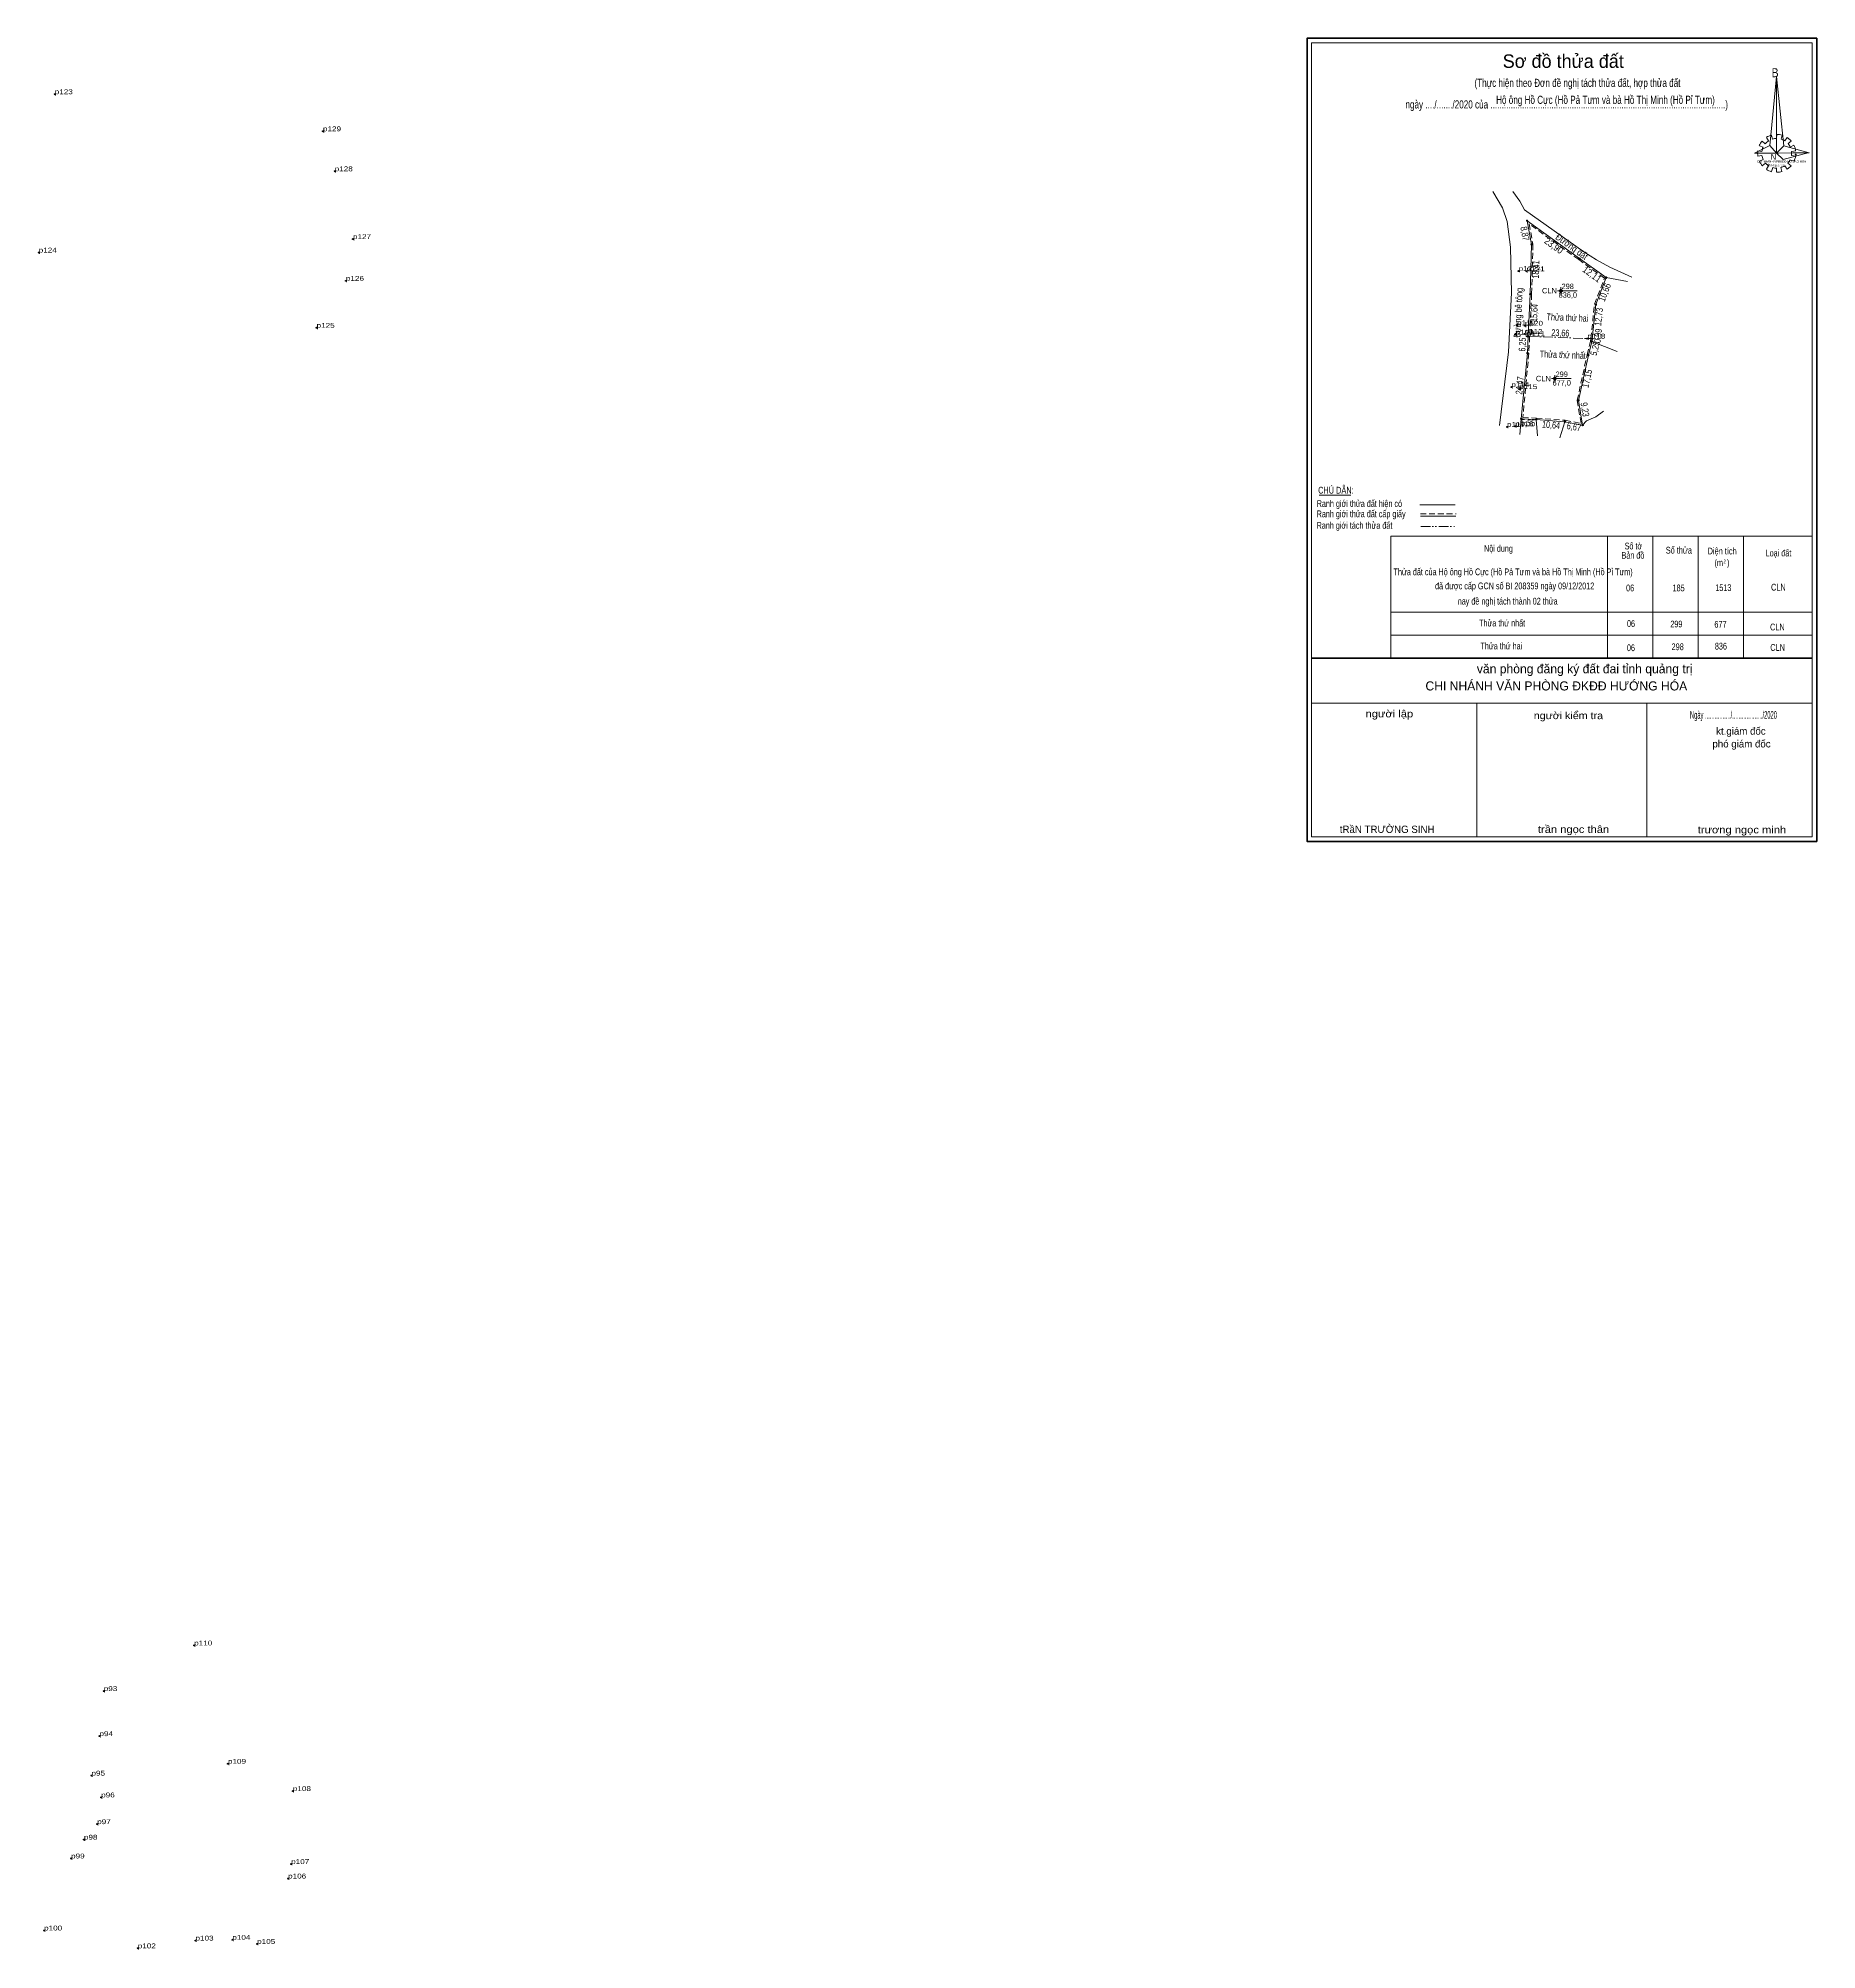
# Model space of a CAD drawing. Header units: metres. Extents: x 536947 to 549299, y 1836965 to 1838391.
# Drawn here: x 546883 to 547542, y 1837684 to 1838391 of the extents above; entities that cross this region are included whole.
import ezdxf
from ezdxf.enums import TextEntityAlignment as Align

# ---------------------------------------------------------------- set-up
doc = ezdxf.new("R2010")
doc.units = ezdxf.units.M
doc.header["$LTSCALE"] = 0.72
doc.header["$PDMODE"] = 32
doc.header["$PDSIZE"] = 0.36
for name, pattern in [('DASH_DOUBLE_DOT', [9.2, 5, -1.2, 0.3, -1.2, 0.3, -1.2]), ('DOT_DASHED', [7.7, 5, -1.2, 0.3, -1.2]), ('MEDIUM_DASHED', [4.5, 3, -1.5])]:
    doc.linetypes.add(name, pattern=pattern)
for name, color, linetype, lineweight in [('1', 7, 'Continuous', 13), ('10', 7, 'DOT_DASHED', 13), ('11', 7, 'Continuous', 13), ('13', 7, 'Continuous', 13), ('2', 7, 'Continuous', 13), ('22', 7, 'Continuous', 13)]:
    doc.layers.add(name, color=color, linetype=linetype, lineweight=lineweight)
for name, color, linetype in [('12', 7, 'Continuous'), ('4', 7, 'Continuous'), ('7', 7, 'Continuous')]:
    doc.layers.add(name, color=color, linetype=linetype)

msp = doc.modelspace()

# ---------------------------------------------------------------- hatches: boundary and pattern name
at = {"layer": '11'}
for points in [[(547447.0071, 1838297.8459, 1), (547446.7071, 1838297.8459, 1)], [(547444.7472, 1838265.3378, 1), (547444.4472, 1838265.3378, 1)]]:
    msp.add_hatch(color=256, dxfattribs=at).paths.add_polyline_path(points)
at = {"layer": '22'}
for points in [[(547434.603, 1838323.73, 1), (547434.037, 1838323.73, 1)], [(547436.243, 1838315.01, 1), (547435.677, 1838315.01, 1)], [(547453.993, 1838309.75, 1), (547453.427, 1838309.75, 1)], [(547463.833, 1838302.69, 1), (547463.267, 1838302.69, 1)], [(547435.783, 1838296.61, 1), (547435.217, 1838296.61, 1)], [(547460.033, 1838292.73, 1), (547459.467, 1838292.73, 1)], [(547435.043, 1838280.99, 1), (547434.477, 1838280.99, 1)], [(547458.573, 1838279.09, 1), (547458.007, 1838279.09, 1)], [(547458.683, 1838280.07, 1), (547458.117, 1838280.07, 1)], [(547434.743, 1838274.75, 1), (547434.177, 1838274.75, 1)], [(547457.303, 1838274, 1), (547456.737, 1838274, 1)], [(547453.643, 1838257.24, 1), (547453.077, 1838257.24, 1)], [(547432.453, 1838250.39, 1), (547431.887, 1838250.39, 1)], [(547438.003, 1838250.21, 1), (547437.437, 1838250.21, 1)], [(547448.613, 1838249.38, 1), (547448.047, 1838249.38, 1)], [(547455.163, 1838248.14, 1), (547454.597, 1838248.14, 1)]]:
    msp.add_hatch(color=256, dxfattribs=at).paths.add_polyline_path(points)

# ---------------------------------------------------------------- linework, layer by layer
at = {"layer": '1'}
for p, q in [((547463.55, 1838302.69), (547471.46, 1838301.3)), ((547458.29, 1838279.09), (547467.67, 1838275.32)), ((547431.63, 1838244.62), (547432.17, 1838250.39)), ((547437.72, 1838250.21), (547438.15, 1838244.11)), ((547446.48, 1838243.45), (547448.33, 1838249.38))]:
    msp.add_line(p, q, dxfattribs=at)
for points in [[(547421.57, 1838334.53), (547425.19, 1838328.52), (547426.95, 1838323.41), (547428.23, 1838314.01), (547428.48, 1838297.01), (547427.49, 1838275.28), (547424.12, 1838247.97)], [(547429.07, 1838334.53), (547431.63, 1838330.93), (547433.36, 1838327.74), (547455.34, 1838312.26), (547459.97, 1838309.28), (547464.88, 1838306.54), (547473.02, 1838302.86)], [(547454.88, 1838248.14), (547456.31, 1838249.73), (547459.79, 1838251.14), (547462.53, 1838253.25)]]:
    msp.add_lwpolyline(points, dxfattribs=at)
at = {"layer": '1', "linetype": 'MEDIUM_DASHED'}
msp.add_lwpolyline([(547462.95, 1838302.51), (547453.42, 1838309.34), (547435.04, 1838322.59), (547436.46, 1838315.05), (547436, 1838296.59), (547435.26, 1838280.97), (547434.96, 1838274.71), (547432.72, 1838250.87), (547437.75, 1838250.71), (547448.4, 1838249.88), (547454.27, 1838248.76), (547452.85, 1838257.25), (547456.53, 1838274.11), (547457.8, 1838279.18), (547457.9, 1838280.12), (547459.26, 1838292.85)], close=True, dxfattribs=at)
at = {"layer": '10'}
msp.add_line((547434.76, 1838280.99), (547458.4, 1838280.07), dxfattribs=at)
at = {"layer": '10', "linetype": 'Continuous'}
msp.add_lwpolyline([(547463.55, 1838302.69), (547453.71, 1838309.75), (547434.32, 1838323.73), (547435.96, 1838315.01), (547435.5, 1838296.61), (547434.76, 1838280.99), (547434.46, 1838274.75), (547432.17, 1838250.39), (547437.72, 1838250.21), (547448.33, 1838249.38), (547454.88, 1838248.14), (547453.36, 1838257.24), (547457.02, 1838274), (547458.29, 1838279.09), (547458.4, 1838280.07), (547459.75, 1838292.73)], close=True, dxfattribs=at)
at = {"layer": '11'}
for p, q in [((547446.23, 1838297.85), (547445.61, 1838297.85)), ((547446.86, 1838299.1), (547446.86, 1838298.47)), ((547448.11, 1838297.85), (547447.48, 1838297.85)), ((547446.86, 1838297.22), (547446.86, 1838296.6)), ((547443.97, 1838265.34), (547443.35, 1838265.34)), ((547444.6, 1838266.59), (547444.6, 1838265.96)), ((547444.6, 1838264.71), (547444.6, 1838264.09)), ((547445.85, 1838265.34), (547445.22, 1838265.34))]:
    msp.add_line(p, q, dxfattribs=at)
for points in [[(547446.86, 1838298.47), (547446.23, 1838297.85), (547446.86, 1838297.22), (547447.48, 1838297.85)], [(547444.6, 1838265.96), (547443.97, 1838265.34), (547444.6, 1838264.71), (547445.22, 1838265.34)]]:
    msp.add_lwpolyline(points, close=True, dxfattribs=at)
for centre in [(547446.8571, 1838297.8459), (547444.5972, 1838265.3378)]:
    msp.add_circle(centre, 0.15, dxfattribs=at)
at = {"layer": '13'}
for p, q in [((547445.98, 1838297.85), (547452.85, 1838297.85)), ((547443.72, 1838265.34), (547450.59, 1838265.34))]:
    msp.add_line(p, q, dxfattribs=at)
at = {"layer": '2'}
for p, q in [((547523.71, 1838353.33), (547522.89, 1838354.57)), ((547524.76, 1838355.43), (547525.13, 1838353.95)), ((547526.68, 1838354.19), (547526.73, 1838355.72)), ((547528.69, 1838355.43), (547528.33, 1838353.91)), ((547529.7, 1838353.33), (547530.52, 1838354.57)), ((547519.69, 1838349.66), (547521.19, 1838349.42)), ((547521.19, 1838347.89), (547519.69, 1838347.65)), ((547521.65, 1838350.95), (547520.28, 1838351.52)), ((547521.29, 1838353.24), (547522.43, 1838352.24)), ((547525.95, 1838348.75), (547527.41, 1838348.75)), ((547532.03, 1838353.24), (547530.89, 1838352.28)), ((547531.71, 1838350.99), (547533.09, 1838351.66)), ((547533.73, 1838349.66), (547532.17, 1838349.42)), ((547532.17, 1838347.89), (547533.73, 1838347.65)), ((547520.28, 1838345.79), (547521.65, 1838346.46)), ((547522.57, 1838345.03), (547521.38, 1838344.07)), ((547522.89, 1838342.78), (547523.66, 1838344.12)), ((547525.22, 1838343.41), (547524.76, 1838341.93)), ((547526.68, 1838341.69), (547526.68, 1838343.17)), ((547528.19, 1838343.41), (547528.65, 1838341.97)), ((547530.52, 1838342.78), (547529.7, 1838344.07)), ((547530.8, 1838345.03), (547532.03, 1838344.12)), ((547533.13, 1838345.74), (547531.62, 1838346.32)), ((547357.4, 1838222.18), (547369.05, 1838222.18)), ((547394.6, 1838218.58), (547407.75, 1838218.58)), ((547394.81, 1838214.37), (547407.93, 1838214.37)), ((547383.93, 1838207.05), (547539.85, 1838207.05)), ((547383.93, 1838207.05), (547383.93, 1838162.04)), ((547464.13, 1838207.05), (547464.13, 1838161.84)), ((547480.9, 1838207.05), (547480.9, 1838161.84)), ((547497.67, 1838207.05), (547497.67, 1838161.84)), ((547514.44, 1838207.05), (547514.44, 1838161.84)), ((547383.93, 1838178.86), (547539.85, 1838178.86)), ((547383.93, 1838170.35), (547539.85, 1838170.35)), ((547352.83, 1838160.22), (547352.83, 1838094)), ((547354.52, 1838145.2), (547539.85, 1838145.2)), ((547415.72, 1838145.2), (547415.72, 1838095.69)), ((547478.62, 1838145.2), (547478.62, 1838095.69))]:
    msp.add_line(p, q, dxfattribs=at)
at = {"layer": '2', "linetype": 'MEDIUM_DASHED'}
msp.add_line((547394.81, 1838215.25), (547408.04, 1838215.25), dxfattribs=at)
at = {"layer": '2', "linetype": 'DASH_DOUBLE_DOT'}
msp.add_line((547395, 1838210.57), (547408.21, 1838210.57), dxfattribs=at)
at = {"layer": '2', "lineweight": 35}
msp.add_line((547354.52, 1838161.84), (547539.85, 1838161.84), dxfattribs=at)
at = {"layer": '2'}
for points in [[(547352.83, 1838094), (547352.83, 1838391.27), (547541.51, 1838391.27), (547541.51, 1838094)], [(547352.83, 1838094), (547352.83, 1838391.27), (547541.51, 1838391.27), (547541.51, 1838094)], [(547354.52, 1838389.61), (547539.85, 1838389.61), (547539.85, 1838095.69), (547354.52, 1838095.69)], [(547526.59, 1838377.1), (547526.68, 1838348.8), (547524.21, 1838351.62)], [(547526.59, 1838377.1), (547526.68, 1838348.8), (547529.29, 1838351.42)], [(547518.45, 1838348.8), (547524.21, 1838351.62), (547526.68, 1838348.8)], [(547538.76, 1838348.89), (547526.68, 1838348.8), (547529.29, 1838351.42)], [(547538.67, 1838348.94), (547529.06, 1838346.36), (547526.68, 1838348.8)]]:
    msp.add_lwpolyline(points, close=True, dxfattribs=at)
at = {"layer": '2', "lineweight": 35}
msp.add_lwpolyline([(547352.85, 1838391.29), (547541.53, 1838391.29), (547541.53, 1838094.01), (547352.85, 1838094.01)], close=True, dxfattribs=at)
at = {"layer": '2'}
for centre, major_axis, start_param, end_param in [((547526.7058, 1838348.7005), (7.0544, 0), 1.84955988, 2.13900916), ((547526.7058, 1838348.7005), (5.5287, 0), 1.56985589, 1.85611068), ((547526.7058, 1838348.7005), (7.0544, 0), 1.27924208, 1.56332225), ((547526.7058, 1838348.7005), (7.0544, 0), 0.71056237, 0.99687234), ((547526.7058, 1838348.7005), (7.0544, 0), 3.00667928, 3.29139349), ((547526.7058, 1838348.7005), (7.0544, 0), 2.43958176, 2.72400246), ((547526.7058, 1838348.7005), (5.5287, 0), 2.72368549, 3.01515824), ((547526.7058, 1838348.7005), (5.5287, 0), 3.28229955, 3.56105054), ((547526.7058, 1838348.7005), (5.5287, 0), 2.13373541, 2.44496261), ((547526.7058, 1838348.7005), (5.5287, 0), 1.00270906, 1.2755622), ((547526.7058, 1838348.7005), (5.5287, 0), 0.42678376, 0.70646463), ((547526.7058, 1838348.7005), (5.5287, 0), 6.13558388, 6.41618463), ((547526.7058, 1838348.7005), (7.0544, 0), 0.1390515, 0.43393316), ((547526.7058, 1838348.7005), (7.0544, 0), 5.85230288, 6.13839648), ((547526.7058, 1838348.7005), (7.0544, 0), 3.56988637, 3.85691866), ((547526.7058, 1838348.7005), (5.5287, 0), 3.86077574, 4.13258255), ((547526.6655, 1838348.6586), (7.0544, 0), 4.1470906, 4.43659307), ((547526.7058, 1838348.7005), (5.5287, 0), 4.43854677, 4.71314001), ((547526.7058, 1838348.7005), (7.0544, 0), 4.71301008, 4.99761054), ((547526.7058, 1838348.7005), (5.5287, 0), 4.99087134, 5.28933161), ((547526.7058, 1838348.7005), (7.0544, 0), 5.28561416, 5.56798705), ((547526.7058, 1838348.7005), (5.5287, 0), 5.56137327, 5.83951437)]:
    msp.add_ellipse(centre, major_axis=major_axis, ratio=0.995001, start_param=start_param, end_param=end_param, dxfattribs=at)
msp.add_point((547533.73, 1838348.23), dxfattribs=at)
at = {"layer": '22'}
for centre in [(547434.32, 1838323.73), (547435.96, 1838315.01), (547453.71, 1838309.75), (547463.55, 1838302.69), (547435.5, 1838296.61), (547459.75, 1838292.73), (547434.76, 1838280.99), (547458.29, 1838279.09), (547458.4, 1838280.07), (547434.46, 1838274.75), (547457.02, 1838274), (547453.36, 1838257.24), (547432.17, 1838250.39), (547437.72, 1838250.21), (547448.33, 1838249.38), (547454.88, 1838248.14)]:
    msp.add_circle(centre, 0.283, dxfattribs=at)
at = {"layer": '7'}
for p in [(546889.35, 1838370.57), (546988.62, 1838356.86), (546992.97, 1838342.05), (546883.42, 1838311.97), (546999.74, 1838316.95), (547431.18, 1838305.13), (547434.11, 1838305.03), (546997.11, 1838301.5), (546986.28, 1838284.12), (547430.6, 1838285.09), (547433.51, 1838284.9), (547430.06, 1838281.62), (547433.37, 1838281.86), (547434.24, 1838281.01), (547456.59, 1838280.14), (547428.49, 1838262.2), (547431.42, 1838261.43), (547426.89, 1838247.45), (547429.93, 1838247.68), (546940.96, 1837796.47), (546907.49, 1837779.6), (546905.9, 1837762.91), (546953.47, 1837752.67), (546902.94, 1837748.31), (546906.55, 1837740.24), (546977.49, 1837742.59), (546900.15, 1837724.61), (546905.07, 1837730.34), (546895.4, 1837717.64), (546975.73, 1837710.21), (546976.86, 1837715.58), (546885.41, 1837690.98), (546920.08, 1837684.39), (546941.45, 1837687.26), (546955.09, 1837687.53), (546964.27, 1837686.02)]:
    msp.add_point(p, dxfattribs=at)

# ---------------------------------------------------------------- texts
at = {"layer": '12', "width": 1.25}
for s, p in [('p123', (546889.35, 1838370.57)), ('p129', (546988.62, 1838356.86)), ('p128', (546992.97, 1838342.05)), ('p127', (546999.74, 1838316.95)), ('p124', (546883.42, 1838311.97)), ('p122', (547431.18, 1838305.14)), ('p121', (547434.11, 1838305.03)), ('p126', (546997.11, 1838301.5)), ('p125', (546986.28, 1838284.12)), ('p113', (547430.06, 1838281.62)), ('p119', (547430.6, 1838285.09)), ('p112', (547433.37, 1838281.86)), ('p120', (547433.51, 1838284.9)), ('p111', (547434.24, 1838281.01)), ('p118', (547456.6, 1838280.14)), ('p114', (547428.49, 1838262.2)), ('p115', (547431.42, 1838261.43)), ('p117', (547426.88, 1838247.45)), ('p116', (547429.93, 1838247.68)), ('p110', (546940.96, 1837796.47)), ('p93', (546907.49, 1837779.6)), ('p94', (546905.9, 1837762.91)), ('p109', (546953.47, 1837752.67)), ('p95', (546902.94, 1837748.31)), ('p96', (546906.55, 1837740.24)), ('p108', (546977.49, 1837742.59)), ('p97', (546905.07, 1837730.34)), ('p98', (546900.15, 1837724.61)), ('p99', (546895.4, 1837717.64)), ('p106', (546975.73, 1837710.21)), ('p107', (546976.86, 1837715.58)), ('p100', (546885.41, 1837690.98)), ('p104', (546955.09, 1837687.53)), ('p102', (546920.08, 1837684.39)), ('p103', (546941.45, 1837687.26)), ('p105', (546964.27, 1837686.02))]:
    msp.add_text(s, height=1.8, dxfattribs=at).set_placement(p)
at = {"layer": '13', "width": 0.85}
for s, p in [('298', (547449.345, 1838298.45)), ('299', (547447.13, 1838265.94))]:
    msp.add_text(s, height=2, dxfattribs=at).set_placement(p, align=Align.CENTER)
at = {"layer": '2'}
msp.add_text('Sơ đồ thửa đất', height=4.99, dxfattribs=at).set_placement((547447.695, 1838380.32), align=Align.CENTER)
for s, height, width, p in [('(Thực hiện theo Đơn đề nghị tách thửa đất, hợp thửa đất', 3, 0.75, (547452.96, 1838373.28)), ('ngày ..../......./2020 của ........................................................................................................)', 3, 0.75, (547448.985, 1838365.29)), ('Hộ ông Hồ Cực (Hồ Pả Tưm và bà Hồ Thị Minh (Hồ Pỉ Tưm)', 3, 0.75, (547463.315, 1838367.01)), ('Ngày ................/.................../2020', 2.83, 0.45, (547510.695, 1838139.44))]:
    msp.add_text(s, height=height, dxfattribs=dict(at, width=width)).set_placement(p, align=Align.CENTER)
for s, height, width, p in [('B', 3.322, 0.85, (547524.85, 1838376.88)), ('N', 2.076, 0.95, (547524.51, 1838346.34)), ('CHI NHÁNH VPĐKĐĐ-HƯỚNG HÓA', 0.7859, 0.95, (547519.45, 1838345.29)), ('TỈNH quảng trị', 0.7861, 1.05, (547522.96, 1838343.93)), ('Ranh giới thửa đất hiện có', 2.5, 0.7, (547356.44, 1838217.82)), ('CHÚ DẪN:', 2.5, 0.75, (547356.96, 1838222.77)), ('Ranh giới thửa đất cấp giấy', 2.5, 0.7, (547356.42, 1838214.02)), ('Ranh giới tách thửa đất', 2.5, 0.7, (547356.4, 1838209.75)), ('Nội dung', 2.5, 0.7, (547418.38, 1838201.22)), ('Bản đồ', 2.5, 0.7, (547469.26, 1838198.68)), ('Số tờ', 2.5, 0.7, (547470.41, 1838202.1)), ('Số thửa', 2.5, 0.65, (547485.64, 1838200.57)), ('Diện tích', 2.5, 0.75, (547501.13, 1838200.25)), ('(m  )', 2.5, 0.7, (547503.7, 1838195.94)), ('Loại đất', 2.5, 0.7, (547522.6, 1838199.51)), ('Thửa đất của Hộ ông Hồ Cực (Hồ Pả Tưm và bà Hồ Thị Minh (Hồ Pỉ Tưm)', 2.5, 0.7, (547384.89, 1838192.56)), ('2', 1.383, 0.65, (547507.04, 1838196.98)), ('đã được cấp GCN số BI 208359 ngày 09/12/2012', 2.5, 0.7, (547400.24, 1838187.35)), ('nay đề nghị tách thành 02 thửa', 2.5, 0.7, (547408.63, 1838181.7)), ('06', 2.5, 0.7, (547470.96, 1838186.6)), ('185', 2.5, 0.65, (547488.12, 1838186.6)), ('1513', 2.5, 0.7, (547503.98, 1838186.71)), ('CLN', 2.5, 0.75, (547524.6, 1838186.87)), ('Thửa thứ nhất', 2.5, 0.7, (547416.52, 1838173.6)), ('06', 2.5, 0.7, (547471.28, 1838173.41)), ('299', 2.5, 0.7, (547487.33, 1838173.24)), ('677', 2.5, 0.65, (547503.63, 1838173.14)), ('CLN', 2.5, 0.75, (547524.23, 1838172.13)), ('Thửa thứ hai', 2.5, 0.7, (547417.06, 1838165.11)), ('06', 2.5, 0.7, (547471.26, 1838164.46)), ('298', 2.5, 0.65, (547487.78, 1838164.82)), ('836', 2.5, 0.7, (547503.82, 1838165.04)), ('CLN', 2.5, 0.75, (547524.33, 1838164.57))]:
    msp.add_text(s, height=height, dxfattribs=dict(at, width=width)).set_placement(p)
for s, rotation, width, p in [('8,87', 280.651, 0.75, (547432.284, 1838318.736)), ('Đường đất', 324.209, 0.85, (547450.129, 1838313.1588)), ('23,90', 324.209, 0.9, (547443.479, 1838313.5157)), ('18,41', 88.568, 0.65, (547438.7507, 1838305.6888)), ('12,11', 324.341, 0.9, (547457.6263, 1838302.933)), ('Đường bê tông', 87.248, 0.75, (547432.2848, 1838289.645)), ('10,66', 69.117, 0.8, (547464.2054, 1838296.8194)), ('15,64', 87.288, 0.7, (547438.1607, 1838289.5708)), ('12,73', 83.913, 0.7, (547462.067, 1838288.0425)), ('Thửa thứ hai', 357.771, 0.7, (547449.2014, 1838286.6631)), ('23,66', 357.771, 0.7, (547446.5864, 1838281.0049)), ('0,99', 83.596, 0.75, (547461.7761, 1838281.0206)), ('6,25', 87.248, 0.7, (547433.7996, 1838277.88)), ('5,25', 75.99, 0.75, (547460.6631, 1838276.2074)), ('Thửa thứ nhất', 357.771, 0.7, (547447.4864, 1838272.8864)), ('24,47', 84.63, 0.7, (547432.8104, 1838262.653)), ('17,15', 77.681, 0.75, (547457.7211, 1838265.0733)), ('9,23', 279.483, 0.75, (547454.5074, 1838253.6909)), ('5,55', 358.142, 0.7, (547434.6645, 1838247.7066)), ('10,64', 355.527, 0.7, (547443.0925, 1838246.9551)), ('6,67', 349.28, 0.75, (547451.4275, 1838246.2523))]:
    msp.add_text(s, height=2.5, rotation=rotation, dxfattribs=dict(at, width=width)).set_placement(p, align=Align.CENTER)
for s, height, width, p in [('CLN', 2, 0.95, (547445.35, 1838296.85)), ('CLN', 2, 0.95, (547443.09, 1838264.34)), ('người lập', 2.683, 1.15, (547392.15, 1838139.94)), ('người kiểm tra', 2.683, 1.1, (547462.41, 1838139.29)), ('trần ngọc thân', 2.683, 1.15, (547464.7, 1838097.18)), ('trương ngọc minh', 2.683, 1.15, (547530.21, 1838097.01))]:
    msp.add_text(s, height=height, dxfattribs=dict(at, width=width)).set_placement(p, align=Align.RIGHT)
for s, height, p in [('văn phòng đăng ký đất đai tỉnh quảng trị', 3.354, (547495.51, 1838156.25)), ('CHI NHÁNH VĂN PHÒNG ĐKĐĐ HƯỚNG HÓA', 3.354, (547493.58, 1838149.91)), ('kt.giám đốc', 2.683, (547522.62, 1838133.55)), ('phó giám đốc', 2.683, (547524.45, 1838128.81)), ('tRầN TRƯỜNG SINH', 2.683, (547400.03, 1838097.18))]:
    msp.add_text(s, height=height, dxfattribs=at).set_placement(p, align=Align.RIGHT)
at = {"layer": '4', "width": 0.85}
for s, p in [('836,0', (547449.38, 1838295.25)), ('677,0', (547447.12, 1838262.74))]:
    msp.add_text(s, height=2, dxfattribs=at).set_placement(p, align=Align.CENTER)

doc.saveas('drawing.dxf')
